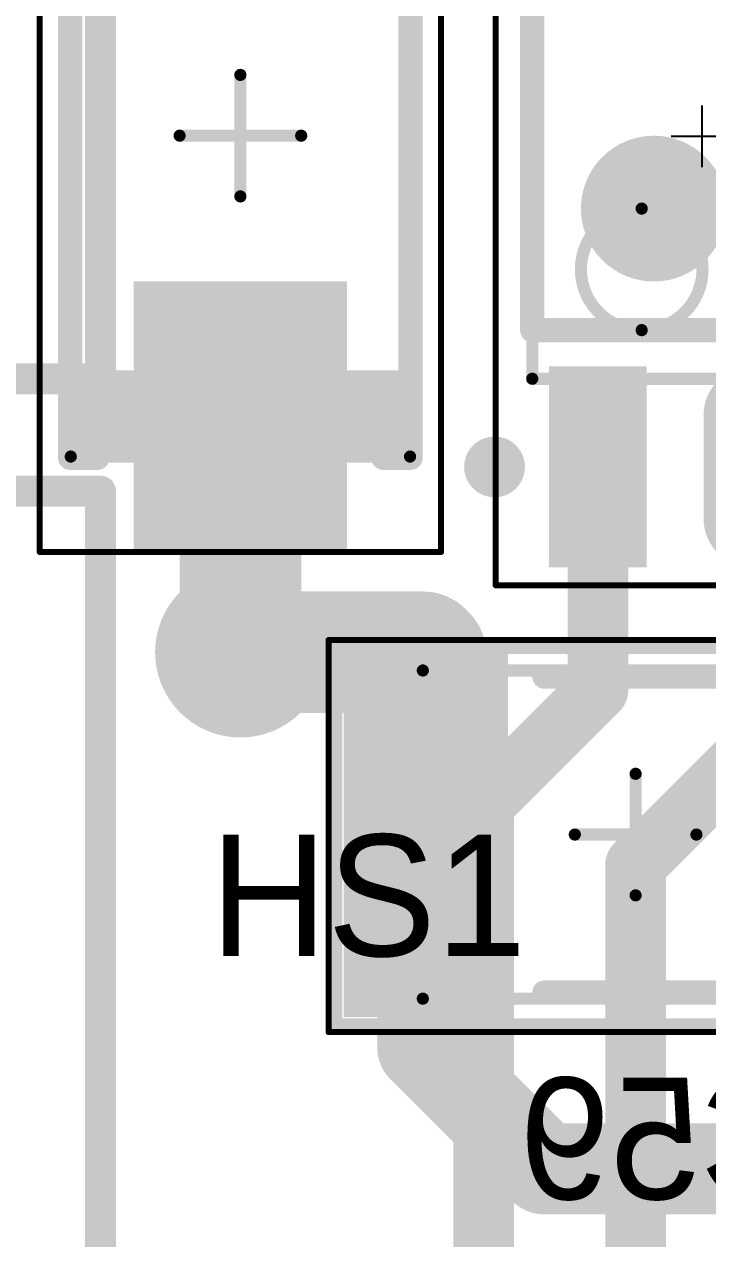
# Model space of a CAD drawing. Header units: millimetres. Extents: x 25 to 183, y 185 to 406.
# Drawn here: x 135.87 to 141.49, y 252.83 to 262.82 of the extents above; entities that cross this region are included whole.
import ezdxf

# ---------------------------------------------------------------- set-up
doc = ezdxf.new("R2010")
doc.units = ezdxf.units.MM
for name, color, linetype in [('BottomLayer', 5, 'Continuous'), ('BottomOverlay', 54, 'Continuous'), ('BottomPaste', 16, 'Continuous'), ('BottomSolder', 6, 'Continuous'), ('Mechanical13', 56, 'Continuous'), ('Mechanical15', 56, 'Continuous'), ('MultiLayer', 9, 'Continuous'), ('TopLayer', 1, 'Continuous'), ('TopOverlay', 2, 'Continuous'), ('TopPaste', 8, 'Continuous'), ('TopSolder', 216, 'Continuous'), ('ViaHoleLayer', 16, 'Continuous')]:
    doc.layers.add(name, color=color, linetype=linetype)

# ---------------------------------------------------------------- blocks, each defined once
blk = doc.blocks.new('HEAT_SINK_C40_058_VE_1863')
at = {"layer": 'TopOverlay', "const_width": 0.254}
for points in [[(14.75000098, -55.99999975999999), (14.75000098, 2.00000108)], [(-2.59999988, -55.99999975999999), (14.75000098, -55.99999975999999)]]:
    blk.add_lwpolyline(points, dxfattribs=at)
at = {"layer": 'TopOverlay', "const_width": 0.127}
blk.add_lwpolyline([(14.68650098, -55.99999975999999, 1), (14.81350098, -55.99999975999999, 1)], format="xyb", close=True, dxfattribs=at)
blk.add_lwpolyline([(14.68650098, -55.99999975999999, 1), (14.81350098, -55.99999975999999, 1)], format="xyb", close=True, dxfattribs=at)
blk = doc.blocks.new('HEAT_SINK_C40_058_VE_1865')
at = {"layer": 'TopOverlay', "const_width": 0.254}
for points in [[(-2.6250011, 2.00000108), (14.75000098, 2.00000108)], [(14.75000098, -55.99999975999999), (14.75000098, 2.00000108)]]:
    blk.add_lwpolyline(points, dxfattribs=at)
at = {"layer": 'TopOverlay', "const_width": 0.127}
blk.add_lwpolyline([(14.68650098, 2.00000108, 1), (14.81350098, 2.00000108, 1)], format="xyb", close=True, dxfattribs=at)
blk.add_lwpolyline([(14.68650098, 2.00000108, 1), (14.81350098, 2.00000108, 1)], format="xyb", close=True, dxfattribs=at)
blk = doc.blocks.new('SMD_C_1210_B_1906')
at = {"layer": 'BottomLayer'}
for points in [[(-2.30000048, 1.39999974), (-2.30000048, -1.39999974), (-1.15000024, 1.39999974), (-1.15000024, -1.39999974)], [(1.15000024, 1.39999974), (1.15000024, -1.39999974), (2.30000048, 1.39999974), (2.30000048, -1.39999974)]]:
    blk.add_solid(points, dxfattribs=at)
at = {"layer": 'BottomOverlay'}
for points, const_width in [([(-2.47499886, -1.57499812), (-2.47499886, 1.54999944)], 0.127), ([(-2.47499886, 1.54999944), (2.47499886, 1.54999944)], 0.127), ([(2.47499886, -1.57499812), (2.47499886, 1.54999944)], 0.127), ([(-0.75000104, 1.29999994), (0.7499985, 1.29999994)], 0.1999996), ([(-0.75000104, -1.29999994), (0.7499985, -1.29999994)], 0.1999996), ([(-2.47499886, -1.57499812), (2.47499886, -1.57499812)], 0.127)]:
    blk.add_lwpolyline(points, dxfattribs=dict(at, const_width=const_width))
for points, const_width in [([(-2.50674886, 1.54999944, 1), (-2.44324886, 1.54999944, 1)], 0.0635), ([(-2.50674886, 1.54999944, 1), (-2.44324886, 1.54999944, 1)], 0.0635), ([(2.44324886, 1.54999944, 1), (2.50674886, 1.54999944, 1)], 0.0635), ([(2.44324886, 1.54999944, 1), (2.50674886, 1.54999944, 1)], 0.0635), ([(-0.80000094, 1.29999994, 1), (-0.7000011399999999, 1.29999994, 1)], 0.0999998), ([(0.6999985999999999, 1.29999994, 1), (0.7999984, 1.29999994, 1)], 0.0999998), ([(-0.80000094, -1.29999994, 1), (-0.7000011399999999, -1.29999994, 1)], 0.0999998), ([(0.6999985999999999, -1.29999994, 1), (0.7999984, -1.29999994, 1)], 0.0999998), ([(-2.50674886, -1.57499812, 1), (-2.44324886, -1.57499812, 1)], 0.0635), ([(-2.50674886, -1.57499812, 1), (-2.44324886, -1.57499812, 1)], 0.0635), ([(2.44324886, -1.57499812, 1), (2.50674886, -1.57499812, 1)], 0.0635), ([(2.44324886, -1.57499812, 1), (2.50674886, -1.57499812, 1)], 0.0635)]:
    blk.add_lwpolyline(points, format="xyb", close=True, dxfattribs=dict(at, const_width=const_width))
at = {"layer": 'BottomPaste'}
for points in [[(-2.30000048, 1.39999974), (-2.30000048, -1.39999974), (-1.15000024, 1.39999974), (-1.15000024, -1.39999974)], [(1.15000024, 1.39999974), (1.15000024, -1.39999974), (2.30000048, 1.39999974), (2.30000048, -1.39999974)]]:
    blk.add_solid(points, dxfattribs=at)
at = {"layer": 'BottomSolder'}
for points in [[(-2.40160048, 1.50159974), (-2.40160048, -1.50159974), (-1.04840024, 1.50159974), (-1.04840024, -1.50159974)], [(1.04840024, 1.50159974), (1.04840024, -1.50159974), (2.40160048, 1.50159974), (2.40160048, -1.50159974)]]:
    blk.add_solid(points, dxfattribs=at)
at = {"layer": 'Mechanical13', "const_width": 0.0999998}
for points in [[(-1.75000158, -1.34999984), (-1.75000158, 1.34999984)], [(-1.75000158, 1.34999984), (1.74999904, 1.34999984)], [(1.74999904, -1.34999984), (1.74999904, 1.34999984)], [(-1.75000158, -1.34999984), (1.74999904, -1.34999984)]]:
    blk.add_lwpolyline(points, dxfattribs=at)
at = {"layer": 'Mechanical13', "const_width": 0.0499999}
for points in [[(-1.77500026, 1.34999984, 1), (-1.7250029, 1.34999984, 1)], [(-1.77500026, 1.34999984, 1), (-1.7250029, 1.34999984, 1)], [(1.72500036, 1.34999984, 1), (1.77499772, 1.34999984, 1)], [(1.72500036, 1.34999984, 1), (1.77499772, 1.34999984, 1)], [(-1.77500026, -1.34999984, 1), (-1.7250029, -1.34999984, 1)], [(-1.77500026, -1.34999984, 1), (-1.7250029, -1.34999984, 1)], [(1.72500036, -1.34999984, 1), (1.77499772, -1.34999984, 1)], [(1.72500036, -1.34999984, 1), (1.77499772, -1.34999984, 1)]]:
    blk.add_lwpolyline(points, format="xyb", close=True, dxfattribs=at)
at = {"layer": 'Mechanical15'}
for points, const_width in [([(-2.52499876, -1.62500056), (-2.52499876, 1.59999934)], 0.0499999), ([(-2.52499876, 1.59999934), (2.52499876, 1.59999934)], 0.0499999), ([(2.52499876, -1.62500056), (2.52499876, 1.59999934)], 0.0499999), ([(0, -0.499999), (0, 0.499999)], 0.0999998), ([(-0.50000154, 0), (0.499999, 0)], 0.0999998), ([(-2.52499876, -1.62500056), (2.52499876, -1.62500056)], 0.0499999)]:
    blk.add_lwpolyline(points, dxfattribs=dict(at, const_width=const_width))
for points, const_width in [([(-2.5374981, 1.59999934, 1), (-2.51249942, 1.59999934, 1)], 0.02499868), ([(-2.5374981, 1.59999934, 1), (-2.51249942, 1.59999934, 1)], 0.02499868), ([(2.51249942, 1.59999934, 1), (2.5374981, 1.59999934, 1)], 0.02499868), ([(2.51249942, 1.59999934, 1), (2.5374981, 1.59999934, 1)], 0.02499868), ([(-0.02499868, 0.499999, 1), (0.02499868, 0.499999, 1)], 0.0499999), ([(-0.52500022, 0, 1), (-0.47500286, 0, 1)], 0.0499999), ([(0.47500032, 0, 1), (0.52499768, 0, 1)], 0.0499999), ([(-0.02499868, -0.499999, 1), (0.02499868, -0.499999, 1)], 0.0499999), ([(-2.5374981, -1.62500056, 1), (-2.51249942, -1.62500056, 1)], 0.02499868), ([(-2.5374981, -1.62500056, 1), (-2.51249942, -1.62500056, 1)], 0.02499868), ([(2.51249942, -1.62500056, 1), (2.5374981, -1.62500056, 1)], 0.02499868), ([(2.51249942, -1.62500056, 1), (2.5374981, -1.62500056, 1)], 0.02499868)]:
    blk.add_lwpolyline(points, format="xyb", close=True, dxfattribs=dict(at, const_width=const_width))
blk = doc.blocks.new('SOIC_14_127P600X175__1912')
at = {"layer": 'Mechanical13', "const_width": 0.0999998}
for points in [[(-2.00000108, 4.34999892), (1.99999854, 4.34999892)], [(-2.00000108, 4.34999892), (-2.00000108, -4.34999892)], [(1.99999854, 4.34999892), (1.99999854, -4.34999892)], [(-2.00000108, -4.34999892), (1.99999854, -4.34999892)]]:
    blk.add_lwpolyline(points, dxfattribs=at)
at = {"layer": 'Mechanical13'}
for points, const_width in [([(-2.02499976, 4.34999892, 1), (-1.9750024, 4.34999892, 1)], 0.0499999), ([(-2.02499976, 4.34999892, 1), (-1.9750024, 4.34999892, 1)], 0.0499999), ([(1.97499986, 4.34999892, 1), (2.02499722, 4.34999892, 1)], 0.0499999), ([(1.97499986, 4.34999892, 1), (2.02499722, 4.34999892, 1)], 0.0499999), ([(-0.6000013399999999, 3.45000072, 1), (-1.59999934, 3.45000072, 1)], 0.0999998), ([(-1.62499802, 3.45000072, 1), (-1.57500066, 3.45000072, 1)], 0.0499999), ([(-0.62500002, 3.45000072, 1), (-0.57500266, 3.45000072, 1)], 0.0499999), ([(-2.02499976, -4.34999892, 1), (-1.9750024, -4.34999892, 1)], 0.0499999), ([(-2.02499976, -4.34999892, 1), (-1.9750024, -4.34999892, 1)], 0.0499999), ([(1.97499986, -4.34999892, 1), (2.02499722, -4.34999892, 1)], 0.0499999), ([(1.97499986, -4.34999892, 1), (2.02499722, -4.34999892, 1)], 0.0499999)]:
    blk.add_lwpolyline(points, format="xyb", close=True, dxfattribs=dict(at, const_width=const_width))
at = {"layer": 'Mechanical15'}
for points, const_width in [([(-3.70000022, 4.65000086), (3.70000022, 4.65000086)], 0.0499999), ([(-3.70000022, 4.65000086), (-3.70000022, -4.65000086)], 0.0499999), ([(3.70000022, 4.65000086), (3.70000022, -4.65000086)], 0.0499999), ([(0, 0.499999), (0, -0.499999)], 0.0999998), ([(-0.50000154, 0), (0.499999, 0)], 0.0999998), ([(-3.70000022, -4.65000086), (3.70000022, -4.65000086)], 0.0499999)]:
    blk.add_lwpolyline(points, dxfattribs=dict(at, const_width=const_width))
for points, const_width in [([(-3.71249956, 4.65000086, 1), (-3.68750088, 4.65000086, 1)], 0.02499868), ([(-3.71249956, 4.65000086, 1), (-3.68750088, 4.65000086, 1)], 0.02499868), ([(3.68750088, 4.65000086, 1), (3.71249956, 4.65000086, 1)], 0.02499868), ([(3.68750088, 4.65000086, 1), (3.71249956, 4.65000086, 1)], 0.02499868), ([(-0.02499868, 0.499999, 1), (0.02499868, 0.499999, 1)], 0.0499999), ([(-0.52500022, 0, 1), (-0.47500286, 0, 1)], 0.0499999), ([(0.47500032, 0, 1), (0.52499768, 0, 1)], 0.0499999), ([(-0.02499868, -0.499999, 1), (0.02499868, -0.499999, 1)], 0.0499999), ([(-3.71249956, -4.65000086, 1), (-3.68750088, -4.65000086, 1)], 0.02499868), ([(-3.71249956, -4.65000086, 1), (-3.68750088, -4.65000086, 1)], 0.02499868), ([(3.68750088, -4.65000086, 1), (3.71249956, -4.65000086, 1)], 0.02499868), ([(3.68750088, -4.65000086, 1), (3.71249956, -4.65000086, 1)], 0.02499868)]:
    blk.add_lwpolyline(points, format="xyb", close=True, dxfattribs=dict(at, const_width=const_width))
at = {"layer": 'TopLayer', "const_width": 0.5999987999999999}
for points in [[(2.29999794, 3.81), (3.14999878, 3.81)], [(-3.15000132, 2.54), (-2.30000048, 2.54)], [(2.29999794, 2.54), (3.14999878, 2.54)], [(-3.15000132, 1.27), (-2.30000048, 1.27)], [(2.29999794, 1.27), (3.14999878, 1.27)], [(-3.15000132, 0), (-2.30000048, 0)], [(2.29999794, 0), (3.14999878, 0)], [(-3.15000132, -1.27), (-2.30000048, -1.27)], [(2.29999794, -1.27), (3.14999878, -1.27)], [(-3.15000132, -2.54), (-2.30000048, -2.54)], [(2.29999794, -2.54), (3.14999878, -2.54)], [(-3.15000132, -3.81), (-2.30000048, -3.81)], [(2.29999794, -3.81), (3.14999878, -3.81)]]:
    blk.add_lwpolyline(points, dxfattribs=at)
at = {"layer": 'TopLayer', "const_width": 0.2999994}
for points in [[(2.14999824, 3.81, 1), (2.44999764, 3.81, 1)], [(2.99999908, 3.81, 1), (3.29999848, 3.81, 1)], [(-3.30000102, 2.54, 1), (-3.00000162, 2.54, 1)], [(-2.45000018, 2.54, 1), (-2.15000078, 2.54, 1)], [(2.14999824, 2.54, 1), (2.44999764, 2.54, 1)], [(2.99999908, 2.54, 1), (3.29999848, 2.54, 1)], [(-3.30000102, 1.27, 1), (-3.00000162, 1.27, 1)], [(-2.45000018, 1.27, 1), (-2.15000078, 1.27, 1)], [(2.14999824, 1.27, 1), (2.44999764, 1.27, 1)], [(2.99999908, 1.27, 1), (3.29999848, 1.27, 1)], [(-3.30000102, 0, 1), (-3.00000162, 0, 1)], [(-2.45000018, 0, 1), (-2.15000078, 0, 1)], [(2.14999824, 0, 1), (2.44999764, 0, 1)], [(2.99999908, 0, 1), (3.29999848, 0, 1)], [(-3.30000102, -1.27, 1), (-3.00000162, -1.27, 1)], [(-2.45000018, -1.27, 1), (-2.15000078, -1.27, 1)], [(2.14999824, -1.27, 1), (2.44999764, -1.27, 1)], [(2.99999908, -1.27, 1), (3.29999848, -1.27, 1)], [(-3.30000102, -2.54, 1), (-3.00000162, -2.54, 1)], [(-2.45000018, -2.54, 1), (-2.15000078, -2.54, 1)], [(2.14999824, -2.54, 1), (2.44999764, -2.54, 1)], [(2.99999908, -2.54, 1), (3.29999848, -2.54, 1)], [(-3.30000102, -3.81, 1), (-3.00000162, -3.81, 1)], [(-2.45000018, -3.81, 1), (-2.15000078, -3.81, 1)], [(2.14999824, -3.81, 1), (2.44999764, -3.81, 1)], [(2.99999908, -3.81, 1), (3.29999848, -3.81, 1)]]:
    blk.add_lwpolyline(points, format="xyb", close=True, dxfattribs=at)
at = {"layer": 'TopLayer'}
blk.add_solid([(-2.00000108, 3.5100006), (-2.00000108, 4.1099994), (-3.45000072, 3.5100006), (-3.45000072, 4.1099994)], dxfattribs=at)
at = {"layer": 'TopOverlay'}
for points, const_width in [([(-2.59999988, 4.660000839999999, 1), (-2.85000192, 4.660000839999999, 1)], 0.2499995), ([(-2.91250116, 4.660000839999999, 1), (-2.78750268, 4.660000839999999, 1)], 0.12499848), ([(-2.66249912, 4.660000839999999, 1), (-2.53750064, 4.660000839999999, 1)], 0.12499848), ([(-1.65000178, 4.34999892, 1), (-1.55000198, 4.34999892, 1)], 0.0999998), ([(-1.65000178, 4.34999892, 1), (-1.55000198, 4.34999892, 1)], 0.0999998), ([(1.54999944, 4.34999892, 1), (1.64999924, 4.34999892, 1)], 0.0999998), ([(1.54999944, 4.34999892, 1), (1.64999924, 4.34999892, 1)], 0.0999998), ([(-0.30000194, 3.35000092, 1), (-0.90000074, 3.35000092, 1)], 0.5999987999999999), ([(-1.05000044, 3.35000092, 1), (-0.75000104, 3.35000092, 1)], 0.2999994), ([(-0.45000164, 3.35000092, 1), (-0.15000224, 3.35000092, 1)], 0.2999994), ([(-1.65000178, -4.34999892, 1), (-1.55000198, -4.34999892, 1)], 0.0999998), ([(-1.65000178, -4.34999892, 1), (-1.55000198, -4.34999892, 1)], 0.0999998), ([(1.54999944, -4.34999892, 1), (1.64999924, -4.34999892, 1)], 0.0999998), ([(1.54999944, -4.34999892, 1), (1.64999924, -4.34999892, 1)], 0.0999998)]:
    blk.add_lwpolyline(points, format="xyb", close=True, dxfattribs=dict(at, const_width=const_width))
at = {"layer": 'TopOverlay', "const_width": 0.1999996}
for points in [[(-1.60000188, 4.34999892), (1.59999934, 4.34999892)], [(-1.60000188, 4.34999892), (-1.60000188, -4.34999892)], [(1.59999934, 4.34999892), (1.59999934, -4.34999892)], [(-1.60000188, -4.34999892), (1.59999934, -4.34999892)]]:
    blk.add_lwpolyline(points, dxfattribs=at)
at = {"layer": 'TopPaste', "const_width": 0.5999987999999999}
for points in [[(2.29999794, 3.81), (3.14999878, 3.81)], [(-3.15000132, 2.54), (-2.30000048, 2.54)], [(2.29999794, 2.54), (3.14999878, 2.54)], [(-3.15000132, 1.27), (-2.30000048, 1.27)], [(2.29999794, 1.27), (3.14999878, 1.27)], [(-3.15000132, 0), (-2.30000048, 0)], [(2.29999794, 0), (3.14999878, 0)], [(-3.15000132, -1.27), (-2.30000048, -1.27)], [(2.29999794, -1.27), (3.14999878, -1.27)], [(-3.15000132, -2.54), (-2.30000048, -2.54)], [(2.29999794, -2.54), (3.14999878, -2.54)], [(-3.15000132, -3.81), (-2.30000048, -3.81)], [(2.29999794, -3.81), (3.14999878, -3.81)]]:
    blk.add_lwpolyline(points, dxfattribs=at)
at = {"layer": 'TopPaste', "const_width": 0.2999994}
for points in [[(2.14999824, 3.81, 1), (2.44999764, 3.81, 1)], [(2.99999908, 3.81, 1), (3.29999848, 3.81, 1)], [(-3.30000102, 2.54, 1), (-3.00000162, 2.54, 1)], [(-2.45000018, 2.54, 1), (-2.15000078, 2.54, 1)], [(2.14999824, 2.54, 1), (2.44999764, 2.54, 1)], [(2.99999908, 2.54, 1), (3.29999848, 2.54, 1)], [(-3.30000102, 1.27, 1), (-3.00000162, 1.27, 1)], [(-2.45000018, 1.27, 1), (-2.15000078, 1.27, 1)], [(2.14999824, 1.27, 1), (2.44999764, 1.27, 1)], [(2.99999908, 1.27, 1), (3.29999848, 1.27, 1)], [(-3.30000102, 0, 1), (-3.00000162, 0, 1)], [(-2.45000018, 0, 1), (-2.15000078, 0, 1)], [(2.14999824, 0, 1), (2.44999764, 0, 1)], [(2.99999908, 0, 1), (3.29999848, 0, 1)], [(-3.30000102, -1.27, 1), (-3.00000162, -1.27, 1)], [(-2.45000018, -1.27, 1), (-2.15000078, -1.27, 1)], [(2.14999824, -1.27, 1), (2.44999764, -1.27, 1)], [(2.99999908, -1.27, 1), (3.29999848, -1.27, 1)], [(-3.30000102, -2.54, 1), (-3.00000162, -2.54, 1)], [(-2.45000018, -2.54, 1), (-2.15000078, -2.54, 1)], [(2.14999824, -2.54, 1), (2.44999764, -2.54, 1)], [(2.99999908, -2.54, 1), (3.29999848, -2.54, 1)], [(-3.30000102, -3.81, 1), (-3.00000162, -3.81, 1)], [(-2.45000018, -3.81, 1), (-2.15000078, -3.81, 1)], [(2.14999824, -3.81, 1), (2.44999764, -3.81, 1)], [(2.99999908, -3.81, 1), (3.29999848, -3.81, 1)]]:
    blk.add_lwpolyline(points, format="xyb", close=True, dxfattribs=at)
at = {"layer": 'TopPaste'}
blk.add_solid([(-2.00000108, 3.5100006), (-2.00000108, 4.1099994), (-3.45000072, 3.5100006), (-3.45000072, 4.1099994)], dxfattribs=at)
at = {"layer": 'TopSolder', "const_width": 0.8031988}
for points in [[(2.29999794, 3.81), (3.14999878, 3.81)], [(-3.15000132, 2.54), (-2.30000048, 2.54)], [(2.29999794, 2.54), (3.14999878, 2.54)], [(-3.15000132, 1.27), (-2.30000048, 1.27)], [(2.29999794, 1.27), (3.14999878, 1.27)], [(-3.15000132, 0), (-2.30000048, 0)], [(2.29999794, 0), (3.14999878, 0)], [(-3.15000132, -1.27), (-2.30000048, -1.27)], [(2.29999794, -1.27), (3.14999878, -1.27)], [(-3.15000132, -2.54), (-2.30000048, -2.54)], [(2.29999794, -2.54), (3.14999878, -2.54)], [(-3.15000132, -3.81), (-2.30000048, -3.81)], [(2.29999794, -3.81), (3.14999878, -3.81)]]:
    blk.add_lwpolyline(points, dxfattribs=at)
at = {"layer": 'TopSolder', "const_width": 0.4015994}
for points in [[(2.09919824, 3.81, 1), (2.50079764, 3.81, 1)], [(2.94919908, 3.81, 1), (3.35079848, 3.81, 1)], [(-3.35080102, 2.54, 1), (-2.94920162, 2.54, 1)], [(-2.50080018, 2.54, 1), (-2.09920078, 2.54, 1)], [(2.09919824, 2.54, 1), (2.50079764, 2.54, 1)], [(2.94919908, 2.54, 1), (3.35079848, 2.54, 1)], [(-3.35080102, 1.27, 1), (-2.94920162, 1.27, 1)], [(-2.50080018, 1.27, 1), (-2.09920078, 1.27, 1)], [(2.09919824, 1.27, 1), (2.50079764, 1.27, 1)], [(2.94919908, 1.27, 1), (3.35079848, 1.27, 1)], [(-3.35080102, 0, 1), (-2.94920162, 0, 1)], [(-2.50080018, 0, 1), (-2.09920078, 0, 1)], [(2.09919824, 0, 1), (2.50079764, 0, 1)], [(2.94919908, 0, 1), (3.35079848, 0, 1)], [(-3.35080102, -1.27, 1), (-2.94920162, -1.27, 1)], [(-2.50080018, -1.27, 1), (-2.09920078, -1.27, 1)], [(2.09919824, -1.27, 1), (2.50079764, -1.27, 1)], [(2.94919908, -1.27, 1), (3.35079848, -1.27, 1)], [(-3.35080102, -2.54, 1), (-2.94920162, -2.54, 1)], [(-2.50080018, -2.54, 1), (-2.09920078, -2.54, 1)], [(2.09919824, -2.54, 1), (2.50079764, -2.54, 1)], [(2.94919908, -2.54, 1), (3.35079848, -2.54, 1)], [(-3.35080102, -3.81, 1), (-2.94920162, -3.81, 1)], [(-2.50080018, -3.81, 1), (-2.09920078, -3.81, 1)], [(2.09919824, -3.81, 1), (2.50079764, -3.81, 1)], [(2.94919908, -3.81, 1), (3.35079848, -3.81, 1)]]:
    blk.add_lwpolyline(points, format="xyb", close=True, dxfattribs=at)
at = {"layer": 'TopSolder'}
blk.add_solid([(-1.89840108, 3.4084006), (-1.89840108, 4.2115994), (-3.55160072, 3.4084006), (-3.55160072, 4.2115994)], dxfattribs=at)
blk = doc.blocks.new('DO_214AC_1940')
at = {"layer": 'Mechanical13'}
for points, const_width in [([(-2.6399998, 1.39499848), (2.6399998, 1.39499848)], 0.0999998), ([(-2.6399998, 1.39499848), (-2.6399998, -1.39500102)], 0.0999998), ([(2.6399998, 1.39499848), (2.6399998, -1.39500102)], 0.0999998), ([(1.64999924, 1.20000014), (1.64999924, -1.22499882)], 0.254), ([(1.64999924, 1.20000014), (2.17499946, 1.20000014)], 0.254), ([(2.17499946, 1.20000014), (2.17499946, -1.22499882)], 0.254), ([(1.64999924, -1.22499882), (2.17499946, -1.22499882)], 0.254), ([(-2.6399998, -1.39500102), (2.6399998, -1.39500102)], 0.0999998)]:
    blk.add_lwpolyline(points, dxfattribs=dict(at, const_width=const_width))
for points, const_width in [([(-2.66499848, 1.39499848, 1), (-2.61500112, 1.39499848, 1)], 0.0499999), ([(-2.66499848, 1.39499848, 1), (-2.61500112, 1.39499848, 1)], 0.0499999), ([(2.61500112, 1.39499848, 1), (2.66499848, 1.39499848, 1)], 0.0499999), ([(2.61500112, 1.39499848, 1), (2.66499848, 1.39499848, 1)], 0.0499999), ([(1.58649924, 1.20000014, 1), (1.71349924, 1.20000014, 1)], 0.127), ([(1.58649924, 1.20000014, 1), (1.71349924, 1.20000014, 1)], 0.127), ([(2.11149946, 1.20000014, 1), (2.23849946, 1.20000014, 1)], 0.127), ([(2.11149946, 1.20000014, 1), (2.23849946, 1.20000014, 1)], 0.127), ([(1.58649924, -1.22499882, 1), (1.71349924, -1.22499882, 1)], 0.127), ([(1.58649924, -1.22499882, 1), (1.71349924, -1.22499882, 1)], 0.127), ([(2.11149946, -1.22499882, 1), (2.23849946, -1.22499882, 1)], 0.127), ([(2.11149946, -1.22499882, 1), (2.23849946, -1.22499882, 1)], 0.127), ([(-2.66499848, -1.39500102, 1), (-2.61500112, -1.39500102, 1)], 0.0499999), ([(-2.66499848, -1.39500102, 1), (-2.61500112, -1.39500102, 1)], 0.0499999), ([(2.61500112, -1.39500102, 1), (2.66499848, -1.39500102, 1)], 0.0499999), ([(2.61500112, -1.39500102, 1), (2.66499848, -1.39500102, 1)], 0.0499999)]:
    blk.add_lwpolyline(points, format="xyb", close=True, dxfattribs=dict(at, const_width=const_width))
blk.add_solid([(-2.63997948, -1.39499594), (-1.92982088, -1.39499594), (-2.63997948, 1.39500102), (-1.92982088, 1.39500102)], dxfattribs=at)
at = {"layer": 'Mechanical15'}
for points, const_width in [([(-3.4249995, 1.64999924), (3.4249995, 1.64999924)], 0.0499999), ([(-3.4249995, 1.64999924), (-3.4249995, -1.64999924)], 0.0499999), ([(3.4249995, 1.64999924), (3.4249995, -1.64999924)], 0.0499999), ([(0, 0.499999), (0, -0.50000154)], 0.0999998), ([(-0.499999, 0), (0.499999, 0)], 0.0999998), ([(-3.4249995, -1.64999924), (3.4249995, -1.64999924)], 0.0499999)]:
    blk.add_lwpolyline(points, dxfattribs=dict(at, const_width=const_width))
for points, const_width in [([(-3.43749884, 1.64999924, 1), (-3.41250016, 1.64999924, 1)], 0.02499868), ([(-3.43749884, 1.64999924, 1), (-3.41250016, 1.64999924, 1)], 0.02499868), ([(3.41250016, 1.64999924, 1), (3.43749884, 1.64999924, 1)], 0.02499868), ([(3.41250016, 1.64999924, 1), (3.43749884, 1.64999924, 1)], 0.02499868), ([(-0.02499868, 0.499999, 1), (0.02499868, 0.499999, 1)], 0.0499999), ([(-0.52499768, 0, 1), (-0.47500032, 0, 1)], 0.0499999), ([(0.47500032, 0, 1), (0.52499768, 0, 1)], 0.0499999), ([(-0.02499868, -0.50000154, 1), (0.02499868, -0.50000154, 1)], 0.0499999), ([(-3.43749884, -1.64999924, 1), (-3.41250016, -1.64999924, 1)], 0.02499868), ([(-3.43749884, -1.64999924, 1), (-3.41250016, -1.64999924, 1)], 0.02499868), ([(3.41250016, -1.64999924, 1), (3.43749884, -1.64999924, 1)], 0.02499868), ([(3.41250016, -1.64999924, 1), (3.43749884, -1.64999924, 1)], 0.02499868)]:
    blk.add_lwpolyline(points, format="xyb", close=True, dxfattribs=dict(at, const_width=const_width))
at = {"layer": 'TopLayer'}
for points in [[(-1.29999994, -0.77499972), (-1.29999994, 0.77499972), (-3.30000102, -0.77499972), (-3.30000102, 0.77499972)], [(3.30000102, -0.77499972), (3.30000102, 0.77499972), (1.29999994, -0.77499972), (1.29999994, 0.77499972)]]:
    blk.add_solid(points, dxfattribs=at)
at = {"layer": 'TopOverlay'}
for p, q in [((-0.00587756, -4.04999952), (-0.00587756, -3.54216462)), ((-0.25979374, -3.7960808), (0.24804116, -3.7960808))]:
    blk.add_line(p, q, dxfattribs=at)
for points, const_width in [([(-2.64999978, 1.39999974), (-2.64999978, 1.17499892)], 0.1999996), ([(-2.64999978, 1.39999974), (2.64999978, 1.39999974)], 0.1999996), ([(2.64999978, 1.39999974), (2.64999978, 1.17499892)], 0.1999996), ([(3.674999, 1.25000004), (3.674999, -1.25000004)], 0.254), ([(-2.64999978, -1.17500146), (-2.64999978, -1.39999974)], 0.1999996), ([(2.64999978, -1.17500146), (2.64999978, -1.39999974)], 0.1999996), ([(-2.64999978, -1.39999974), (2.64999978, -1.39999974)], 0.1999996)]:
    blk.add_lwpolyline(points, dxfattribs=dict(at, const_width=const_width))
for points, const_width in [([(-2.69999968, 1.39999974, 1), (-2.59999988, 1.39999974, 1)], 0.0999998), ([(-2.69999968, 1.39999974, 1), (-2.59999988, 1.39999974, 1)], 0.0999998), ([(2.59999988, 1.39999974, 1), (2.69999968, 1.39999974, 1)], 0.0999998), ([(2.59999988, 1.39999974, 1), (2.69999968, 1.39999974, 1)], 0.0999998), ([(3.611499, 1.25000004, 1), (3.738499, 1.25000004, 1)], 0.127), ([(-2.69999968, 1.17499892, 1), (-2.59999988, 1.17499892, 1)], 0.0999998), ([(2.59999988, 1.17499892, 1), (2.69999968, 1.17499892, 1)], 0.0999998), ([(-2.69999968, -1.17500146, 1), (-2.59999988, -1.17500146, 1)], 0.0999998), ([(2.59999988, -1.17500146, 1), (2.69999968, -1.17500146, 1)], 0.0999998), ([(3.611499, -1.25000004, 1), (3.738499, -1.25000004, 1)], 0.127), ([(-2.69999968, -1.39999974, 1), (-2.59999988, -1.39999974, 1)], 0.0999998), ([(-2.69999968, -1.39999974, 1), (-2.59999988, -1.39999974, 1)], 0.0999998), ([(2.59999988, -1.39999974, 1), (2.69999968, -1.39999974, 1)], 0.0999998), ([(2.59999988, -1.39999974, 1), (2.69999968, -1.39999974, 1)], 0.0999998)]:
    blk.add_lwpolyline(points, format="xyb", close=True, dxfattribs=dict(at, const_width=const_width))
at = {"layer": 'TopPaste'}
for points in [[(-1.29999994, -0.77499972), (-1.29999994, 0.77499972), (-3.30000102, -0.77499972), (-3.30000102, 0.77499972)], [(3.30000102, -0.77499972), (3.30000102, 0.77499972), (1.29999994, -0.77499972), (1.29999994, 0.77499972)]]:
    blk.add_solid(points, dxfattribs=at)
at = {"layer": 'TopSolder'}
for points in [[(-1.19839994, -0.87659972), (-1.19839994, 0.87659972), (-3.40160102, -0.87659972), (-3.40160102, 0.87659972)], [(3.40160102, -0.87659972), (3.40160102, 0.87659972), (1.19839994, -0.87659972), (1.19839994, 0.87659972)]]:
    blk.add_solid(points, dxfattribs=at)

msp = doc.modelspace()

# ---------------------------------------------------------------- linework, layer by layer
at = {"layer": 'BottomLayer'}
for points, const_width in [([(137.34999962, 257.65000032, 1), (137.94999842, 257.65000032, 1)], 0.5999987999999999), ([(137.39999952, 257.65000032, 1), (137.89999852, 257.65000032, 1)], 0.499999), ([(138.89999906, 257.65000032, 1), (139.39999806, 257.65000032, 1)], 0.499999), ([(138.89999906, 257.65000032, 1), (139.39999806, 257.65000032, 1)], 0.499999), ([(138.92500028, 257.6249991, 1), (139.42499928, 257.6249991, 1)], 0.499999), ([(138.92500028, 257.6249991, 1), (139.42499928, 257.6249991, 1)], 0.499999), ([(138.92500028, 256.15000078, 1), (139.42499928, 256.15000078, 1)], 0.499999), ([(138.92500028, 256.15000078, 1), (139.42499928, 256.15000078, 1)], 0.499999), ([(138.92500028, 255.40000228, 1), (139.42499928, 255.40000228, 1)], 0.499999), ([(138.96250084, 255.3750036, 1), (139.33750136, 255.3750036, 1)], 0.37500052), ([(138.96250084, 255.3750036, 1), (139.33750136, 255.3750036, 1)], 0.37500052), ([(138.98749952, 255.40000228, 1), (139.36250004, 255.40000228, 1)], 0.37500052), ([(138.96250084, 254.3999992, 1), (139.33750136, 254.3999992, 1)], 0.37500052), ([(138.96250084, 254.3999992, 1), (139.33750136, 254.3999992, 1)], 0.37500052), ([(139.96249884, 253.4000012, 1), (140.33749936, 253.4000012, 1)], 0.37500052), ([(139.96249884, 253.4000012, 1), (140.33749936, 253.4000012, 1)], 0.37500052)]:
    msp.add_lwpolyline(points, format="xyb", close=True, dxfattribs=dict(at, const_width=const_width))
for points, const_width in [([(137.64999902, 257.65000032), (139.14999856, 257.65000032)], 1.00000054), ([(139.14999856, 257.65000032), (139.17499978, 257.6249991)], 1.00000054), ([(139.17499978, 256.15000078), (139.17499978, 257.6249991)], 1.00000054), ([(139.17499978, 255.40000228), (139.17499978, 256.15000078)], 1.00000054), ([(139.1500011, 255.3750036), (139.17499978, 255.40000228)], 0.75000104), ([(139.1500011, 254.3999992), (139.1500011, 255.3750036)], 0.75000104), ([(139.1500011, 254.3999992), (140.1499991, 253.4000012)], 0.75000104), ([(140.1499991, 253.4000012), (146.09687824, 253.4000012)], 0.75000104)]:
    msp.add_lwpolyline(points, dxfattribs=dict(at, const_width=const_width))
at = {"layer": 'BottomSolder', "const_width": 0.7015988}
msp.add_lwpolyline([(137.29919962, 257.65000032, 1), (138.00079842, 257.65000032, 1)], format="xyb", close=True, dxfattribs=at)
at = {"layer": 'MultiLayer', "const_width": 0.5999987999999999}
msp.add_lwpolyline([(137.34999962, 257.65000032, 1), (137.94999842, 257.65000032, 1)], format="xyb", close=True, dxfattribs=at)
at = {"layer": 'TopLayer'}
for points, const_width in [([(137.64999902, 257.65000032), (137.64999902, 259.6000015)], 1.00000054), ([(140.59000076, 257.34000094), (140.59000076, 259.17500108)], 0.499999), ([(139.6500001, 256.40000028), (140.59000076, 257.34000094)], 0.499999), ([(140.90000014, 255.90000128), (141.86000076, 256.8600019)], 0.499999), ([(139.6500001, 251.15000062), (139.6500001, 256.40000028)], 0.499999), ([(140.90000014, 252.15000116), (140.90000014, 255.90000128)], 0.499999)]:
    msp.add_lwpolyline(points, dxfattribs=dict(at, const_width=const_width))
for points, const_width in [([(137.39999952, 259.6000015, 1), (137.89999852, 259.6000015, 1)], 0.499999), ([(140.46500228, 259.17500108, 1), (140.71499924, 259.17500108, 1)], 0.2499995), ([(137.34999962, 257.65000032, 1), (137.94999842, 257.65000032, 1)], 0.5999987999999999), ([(137.39999952, 257.65000032, 1), (137.89999852, 257.65000032, 1)], 0.499999), ([(140.46500228, 257.34000094, 1), (140.71499924, 257.34000094, 1)], 0.2499995), ([(140.46500228, 257.34000094, 1), (140.71499924, 257.34000094, 1)], 0.2499995), ([(139.52500162, 256.40000028, 1), (139.77499858, 256.40000028, 1)], 0.2499995), ([(139.52500162, 256.40000028, 1), (139.77499858, 256.40000028, 1)], 0.2499995), ([(140.77500166, 255.90000128, 1), (141.02499862, 255.90000128, 1)], 0.2499995), ([(140.77500166, 255.90000128, 1), (141.02499862, 255.90000128, 1)], 0.2499995)]:
    msp.add_lwpolyline(points, format="xyb", close=True, dxfattribs=dict(at, const_width=const_width))
at = {"layer": 'TopSolder', "const_width": 0.7015988}
msp.add_lwpolyline([(137.29919962, 257.65000032, 1), (138.00079842, 257.65000032, 1)], format="xyb", close=True, dxfattribs=at)
at = {"layer": 'ViaHoleLayer', "const_width": 0.3499993}
msp.add_lwpolyline([(137.4749981, 257.65000032, 1), (137.82499994, 257.65000032, 1)], format="xyb", close=True, dxfattribs=at)

# ---------------------------------------------------------------- block references
for name, p in [('HEAT_SINK_C40_058_VE_1863', (121.75000034, 315.89997018)), ('HEAT_SINK_C40_058_VE_1865', (121.75005622, 256.97497246))]:
    msp.add_blockref(name, p)
for name, p, rotation in [('DO_214AC_1940', (137.64999902, 261.90000452), 90), ('SOIC_14_127P600X175__1912', (144.39999822, 261.90000198), 90), ('SMD_C_1210_B_1906', (140.90000014, 256.15000078), 360)]:
    msp.add_blockref(name, p, dxfattribs=dict(rotation=rotation))

# ---------------------------------------------------------------- texts
at = {"layer": 'BottomOverlay', "text_generation_flag": 2}
msp.add_text('C59', height=1.00000054, dxfattribs=at).set_placement((142.39999968, 253.14999916))
at = {"layer": 'TopOverlay'}
msp.add_text('HS1', height=1.00000054, dxfattribs=at).set_placement((137.39999952, 255.15000024))

doc.saveas('drawing.dxf')
